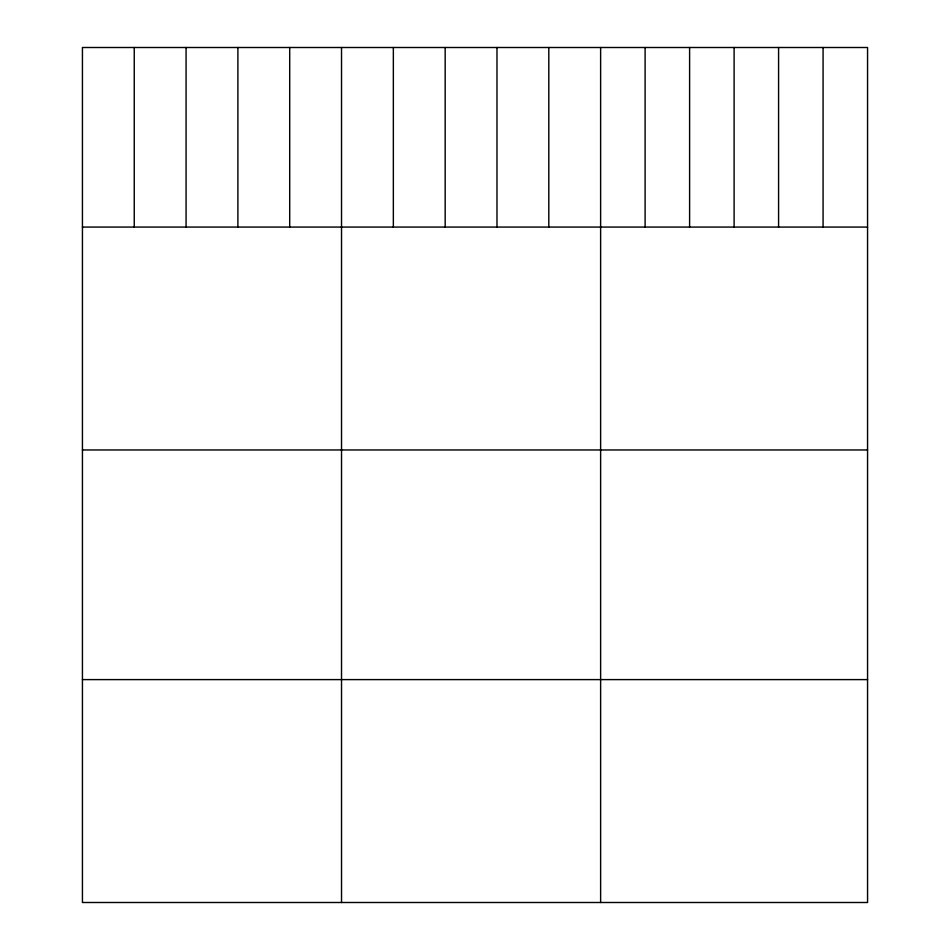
<?xml version="1.0" encoding="UTF-8"?>
<svg xmlns="http://www.w3.org/2000/svg" width="950" height="950" viewBox="0 0 950 950"><rect width="100%" height="100%" fill="white"/><g stroke="black" fill="none" stroke-linecap="round" stroke-linejoin="round"><path stroke-width="1.43" d="M867.564 227.074L867.564 902.5L82.436 902.5L82.436 47.5L867.564 47.5L867.564 227.074L82.436 227.074M82.436 449.968L867.564 449.968M82.436 679.606L867.564 679.606M823.08 47.5L823.08 227.074M778.584 47.5L778.584 227.074M734.101 47.5L734.101 227.074M689.605 47.5L689.605 227.074M645.109 47.5L645.109 227.074M600.626 47.5L600.626 902.5M548.803 47.5L548.803 227.074M496.981 47.5L496.981 227.074M445.17 47.5L445.17 227.074M393.348 47.5L393.348 227.074M341.525 47.5L341.525 902.5M289.702 47.5L289.702 227.074M237.892 47.5L237.892 227.074M186.069 47.5L186.069 227.074M134.247 47.5L134.247 227.074"/></g></svg>
